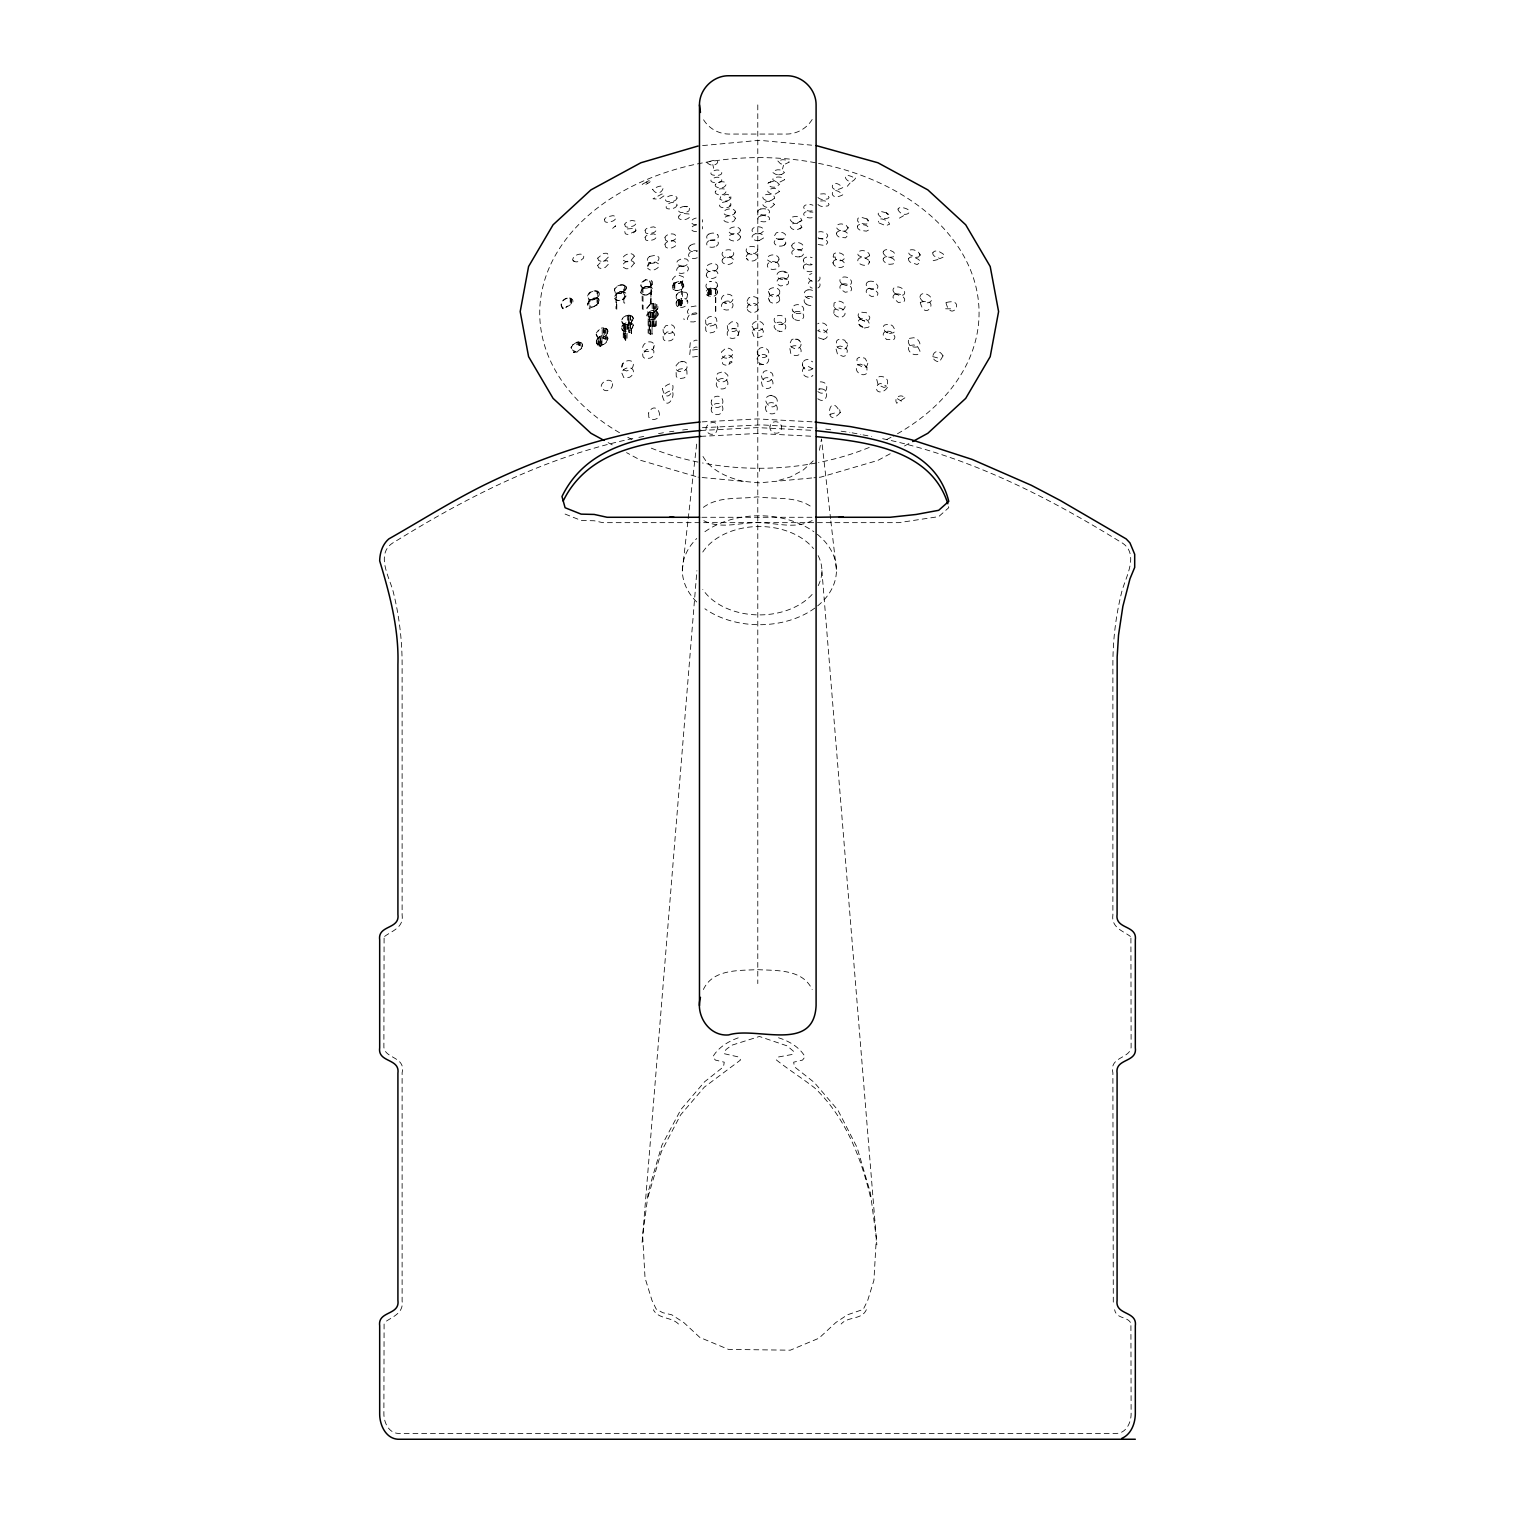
<?xml version="1.0" encoding="UTF-8"?>
<svg xmlns="http://www.w3.org/2000/svg" width="1515" height="1515" viewBox="0 0 1515 1515"><rect width="100%" height="100%" fill="white"/><g stroke="black" fill="none" stroke-linecap="round" stroke-linejoin="round"><path stroke-width="0.75" stroke-dasharray="5 3.75" d="M563.125 308.814C558.278 304.875 563.41 296.58 570.227 298.114C579.753 302.678 561.345 309.155 564.754 307.583M579.412 345.231L578.238 344.89L578.238 341.973L582.423 344.17L581.571 348.071M599.126 346.178L599.012 337.826L600.186 337.94L600.186 346.499C597.668 343.526 599.94 337.485 596.077 334.417L599.258 329.588M600.413 346.575L600.186 337.94M600.413 337.959L601.834 337.731A6.723 5.094 -31.7 0 0 605.981 335.307L607.932 331.52A5.454 4.128 -31.7 0 0 606.284 328.585L604.75 328.073L604.75 338.981C600.47 337.296 607.685 323.055 599.069 329.55M616.794 309.325L616.794 300.14L615.677 299.61M626.017 315.745L623.176 317.392L621.623 321.029A5.606 4.223 -24.3 0 0 623.271 323.983L625.525 324.627L625.525 340.25C621.567 335.667 627.021 325.649 621.415 320.991M625.752 340.326L625.752 324.664L624.464 324.475L624.464 339.928M629.028 332.429L628.933 315.158L630.24 315.347L630.089 332.732L628.933 332.391L628.933 315.158L624.407 316.446M631.433 333.452L631.433 322.846L627.532 322.316L623.176 324.399M650.371 312.829L650.371 334.114L649.215 333.773L649.215 312.658L647.928 312.147M650.598 334.19L650.598 312.866L649.31 312.696L649.31 333.811M653.874 326.293L653.874 303.644L654.934 303.833L654.934 326.615L653.779 326.255L653.779 303.625L650.674 303.985M650.181 303.057C651.848 295.463 653.249 270.011 641.053 283.21A5.606 3.939 -24 0 0 641.186 286.468L643.402 287.888M681.599 303.36L681.636 282.377L680.008 281.904M623.858 302.811L623.612 284.725M570.189 302.299L570.227 298.114L568.409 298.001M597.024 302.546L597.061 290.861L593.956 290.747M621.794 367.35C620.696 359.472 636.357 357.673 632.872 366.725A6.723 5.492 -30.7 0 1 629.539 370.077L626.528 370.948L622.798 369.641L621.794 367.35L623.195 363.316M654.215 345.439L653.647 348.014A6.344 5.094 -22.8 0 1 650.314 351.082L645.863 351.632A5.606 4.488 -22.8 0 1 642.89 349.34C641.375 344.852 646.81 340.97 650.939 341.954A5.606 4.488 -22.8 0 1 653.912 344.227L653.647 348.014M747.047 301.22L748.41 298.228A5.852 4.621 -1.5 0 1 757.651 298.569A5.852 4.621 -1.5 0 1 754.735 305.538A5.852 4.621 -1.5 0 1 746.99 301.618L747.785 298.985M747.047 307.981L748.41 304.969A5.852 4.621 -1.5 0 1 757.651 305.31A5.852 4.621 -1.5 0 1 754.735 312.298A5.852 4.621 -1.5 0 1 746.99 308.378L747.785 305.727M919.946 297.3C920.211 290.198 932.142 294.573 931.517 300.292C929.149 305.992 918.904 301.144 920.078 295.652M642.114 1242.527L696.9 570.701M384.09 938.088L383.882 1047.433C385.454 1058.928 405.85 1056.637 402.119 1072.772L402.119 1300.836C403.937 1313.656 391.779 1316.914 384.583 1322.387M384.09 1324.015L383.882 1413.533C383.787 1422.112 388.446 1432.925 398.199 1433.417L1116.801 1433.417C1126.554 1432.925 1131.213 1422.112 1131.118 1413.533L1130.91 1324.015M848.154 228.008L845.616 230.943L839.802 230.507A5.719 3.447 12 0 1 836.526 227.136L837.075 225.394A6.079 3.655 12 0 1 841.904 223.955L846.146 225.318L848.154 228.008L847.832 227.061M812.892 368.334L811.851 369.262A5.606 4.867 12.9 0 1 807.59 370.077C803.045 369.679 800.356 363.202 804.484 360.456A5.606 4.867 12.9 0 1 808.745 359.661L812.684 361.896M682.337 570.227L687.943 520.99M688.208 518.641L696.995 441.263M582.177 346.708L582.404 345.363A5.265 3.977 -39 0 0 580.756 342.409L576.647 342.276L572.5 345.022M847.529 345.041L846.715 347.484A5.606 4.697 19.1 0 1 843.135 349.359L838.723 348.223A6.344 5.34 19.1 0 1 836.053 344.719L836.697 340.932A5.606 4.697 19.1 0 1 840.276 339.057L844.688 340.193L847.529 345.041L846.79 342.371M596.493 340.364L596.815 343.81L602.023 344.966A6.723 5.094 -31.7 0 0 606.17 342.541L607.117 341.33M607.515 339.985L607.742 338.716A5.473 4.147 -31.7 0 0 606.095 335.762L599.069 336.766M574.28 261.527L572.537 259.86C573.314 255.372 580.226 252.304 583.862 255.296L583.597 258.042L580.283 260.788A6.723 4.185 -28.1 0 1 575.814 261.868L573.011 260.732M779.752 292.944L779.695 293.342A5.814 4.564 4.5 0 1 775.51 296.41A5.814 4.564 4.5 0 1 769.904 294.952L768.465 290.766A5.833 4.28 1.4 0 1 775.661 287.888L777.062 288.361A5.833 4.261 2.2 0 1 779.733 291.031L779.752 292.944L779.827 291.6M779.752 299.705L779.695 300.103A5.814 4.564 4.5 0 1 775.51 303.17A5.814 4.564 4.5 0 1 769.904 301.712L768.465 297.489A5.833 4.28 1.4 0 1 775.661 294.611A5.833 4.28 1.9 0 1 779.164 296.694L779.752 299.705L778.691 298.209L779.695 297.66M819.407 450.277L821.528 438.914L830.58 518.641M717.182 286.146L717.409 284.99A5.852 4.299 -9.9 0 0 715.875 282.15L710.137 281.354M717.182 292.906L717.409 291.751A5.852 4.299 -9.9 0 0 715.875 288.911M832.966 262.701L833.78 260.826A6.06 3.844 14.5 0 1 840.37 260.031L841.772 260.618A5.738 3.636 14.5 0 1 844.442 263.326C845.067 269.84 833.477 268.174 832.966 262.701L833.856 264.803M803.272 260.315L803.499 259.311A5.89 3.92 9 0 1 812.097 257.739M803.272 267.076L803.499 266.072A5.89 3.92 9 0 1 812.097 264.5M869.345 262.72L869.288 261.186C870.008 266.848 860.785 266.11 858.551 262.455A5.738 3.636 14.5 0 1 858.02 259.501L858.626 258.686A6.06 3.844 14.5 0 1 865.216 257.91L868.72 260.182M840.181 412.648C823.384 431.15 828.667 388.427 840.181 412.648L839.689 409.713M920.154 255.107L918.374 257.114L915.742 257.304L910.136 254.88A5.454 3.03 24.4 0 1 908.489 251.982L910.25 249.975A6.723 3.731 24.4 0 1 914.397 250.07L918.488 252.21L920.154 255.107L919.397 253.175M802.723 362.54L802.42 365.229M782.516 168.979L783.52 165.249M728.961 357.635L731.063 356.48A6.06 5.075 -2.9 0 0 732.067 350.419L731.177 349.416A5.719 4.753 -8.2 0 0 725.552 348.393L721.386 352.086L722.807 356.896A5.606 4.848 -12.9 0 0 726.916 358.146L729.927 357.218M728.961 364.642L729.7 362.028L732.597 361.081A6.06 5.094 -2.9 0 0 732.086 357.275L731.177 356.271A5.719 4.753 -8.2 0 0 725.552 355.249L721.386 358.941L722.807 363.903A5.606 4.848 -12.9 0 0 726.916 365.153L732.029 362.237M648.041 1196.926L661.449 1151.438L680.614 1114.889L704.342 1087.126L740.513 1060.027L739.112 1057.091L724.113 1053.682L725.969 1049.573L731.669 1045.255L759.394 1036.468L787.137 1045.88L793.424 1051.202L792.743 1054.364L777.858 1057.091L776.456 1060.027C788.539 1069.628 802.041 1078.15 814.464 1087.751C845.711 1117.294 861.334 1158.142 870.917 1199.123M683.985 286.07L681.92 289.043A6.079 4.318 -17.2 0 1 676.163 290.596L673.418 289.535A5.719 4.072 -17.2 0 1 672.49 285.502L674.251 283.457A6.079 4.318 -17.2 0 1 678.531 281.885C682.356 279.29 685.329 289.195 683.549 283.778M737.9 335.648L739.49 330.535C735.021 326.52 724.454 329.153 727.787 336.16A5.738 4.753 -8.2 0 0 734.302 338.167A5.946 4.924 -8.2 0 0 737.9 335.648L738.695 333.186L737.104 329.834A5.795 4.545 -4.5 0 0 732.938 328.509L732.711 328.547M734.794 213.369L735.362 211.664A6.079 3.371 -5.5 0 0 733.355 209.525L730.647 208.937A5.719 3.163 -5.5 0 0 725.136 210.339L723.829 211.967A6.079 3.371 -5.5 0 0 725.742 214.96L728.469 215.547A5.719 3.163 -5.5 0 0 733.961 214.145L735.343 211.948M785.528 243.782L784.372 245.051L785.793 243.12M702.619 222.042L702.619 219.713M702.619 228.898L702.619 226.568M578.351 344.928L578.351 341.973L576.836 342.295A7.234 5.454 -39 0 0 572.708 345.041L571.117 347.92L573.579 352.37L576.003 351.991M801.871 220.451L797.004 223.122A5.795 3.579 3.5 0 1 791.55 221.645L790.319 219.978A6.079 3.371 5.5 0 1 792.383 217.005L795.129 216.456A5.719 3.163 5.5 0 1 800.583 217.952L801.871 220.451L797.666 223.008M801.871 227.307L797.004 229.939A5.719 3.163 5.5 0 1 791.55 228.462L790.319 226.833A6.079 3.371 5.5 0 1 792.383 223.86L795.129 223.311A5.719 3.163 5.5 0 1 800.583 224.807L801.871 227.307L799.333 229.523M570.985 347.674L571.553 346.329M596.304 333.13L598.046 330.649M596.304 340.345L600.679 335.97M607.723 332.808L606.17 335.326A6.723 5.094 -31.7 0 1 602.023 337.75L601.682 346.689L601.834 337.731M621.832 319.798L622.438 318.567M626.017 322.752L622.248 325.536L621.623 328.035A5.606 4.223 -24.3 0 0 623.271 330.971L627.361 331.558A6.344 4.791 -24.3 0 0 631.509 329.418M621.832 326.804L622.438 325.573M632.853 320.025L631.319 322.373M632.266 328.263L632.853 327.032M646.678 307.999L650.863 304.042M646.678 315.006L650.863 310.973M657.112 316.54L657.718 315.385A5.738 4.28 -17 0 0 656.279 311.257L652.378 310.537M676.163 295.595L676.769 294.44A6.06 4.545 -17 0 1 680.349 291.903L685.954 292.338A5.738 4.28 -17 0 1 687.393 296.448L686.787 297.603M676.959 301.352L676.372 302.508A5.738 4.28 -17 0 0 677.792 306.636L681.901 307.412A6.079 4.545 -17 0 0 686.996 304.515L687.583 303.36A5.738 4.299 -17 0 0 687.071 300.046L686.787 304.458M384.583 936.44C391.779 930.968 403.937 927.729 402.119 914.89L402.119 664.309C402.1 639.425 399.07 614.541 392.877 590.433C388.389 575.283 375.057 552.104 394.809 541.764C469.025 495.708 548.354 455.882 634.501 438.176M697.26 257.758A5.852 3.901 -9 0 1 689.363 256.887L688.757 256.073A5.738 3.636 -14.5 0 1 691.56 251.433L692.98 250.884A5.909 3.825 -7.6 0 1 697.392 250.998A5.852 3.901 -9 0 1 688.814 249.236L690.348 245.354L692.98 244.142A5.909 3.844 -7.6 0 1 697.411 244.237M730.912 205.226L729.738 206.513A5.719 3.163 -5.5 0 1 724.246 207.934L721.519 207.385A6.344 3.087 -7.3 0 1 719.511 205.529L720.913 203.256A5.606 2.727 -7.3 0 1 724.909 201.912C727.03 200.453 733.885 204.317 729.7 205.339L730.116 206.173M943.069 355.779L939.433 361.971C926.157 360.078 936.194 344 942.993 355.911M598.103 303.644L599.126 300.121M625.941 296.41L622.892 299.459A6.344 4.469 -24 0 1 618.423 300.5L616.794 300.14L618.12 300.387A6.344 4.469 -24 0 0 622.589 299.326M866.353 1309.717C861.846 1320.152 847.927 1316.175 841.147 1324.015M573.787 352.332L574.545 351.177L576.685 352.162A7.234 5.454 -39 0 0 580.832 349.416M635.864 230.753L628.782 234.352A6.723 3.333 -19.8 0 1 625.278 233.651L624.748 231.397A5.454 2.708 -19.8 0 1 627.513 228.916L635.448 228.329L635.978 230.583L633.592 232.837M651.961 284.422L650.2 286.468A6.079 4.318 -17.2 0 1 644.443 288.02L644.746 288.153A6.079 4.318 -17.2 0 0 650.484 286.619L652.264 284.574A5.719 4.072 -17.2 0 0 651.317 280.521L645.863 279.839L641.356 283.324A5.606 3.939 -24 0 0 641.489 286.581M651.961 291.278L648.893 294.099M703.377 989.503C713.035 968.918 738.544 970.679 757.5 969.638C776.589 970.774 802.42 968.767 812.173 989.541M581.779 348.109L576.495 352.143M812.173 119.477C806.889 128.283 797.193 133.888 786.929 134.059L728.62 134.059C718.356 133.888 708.66 128.283 703.377 119.477M597.099 339.076L598.046 337.845M573.655 352.256L574.545 351.177L572.291 349.908M631.319 329.38L633.081 325.801A5.624 4.242 -24.3 0 0 631.433 322.846L631.622 322.884A5.606 4.223 -24.3 0 1 633.27 325.839M847.302 186.307L850.048 183.031M656.165 310.745L657.718 308.53A5.738 4.28 -17 0 0 656.279 304.401L655.086 303.852M625.013 285.369L619.256 284.896L614.749 288.57A5.606 3.939 -24 0 0 614.882 291.827C617.931 295.065 623.801 292.849 625.638 289.289A5.606 3.939 -24 0 0 625.506 286.032M643.118 288.153L641.356 290.331A5.606 3.939 -24 0 0 641.489 293.588M612.647 228.367L615.658 225.773A5.454 2.708 -19.8 0 1 612.893 228.254M730.116 199.317L729.738 199.658A5.719 3.163 -5.5 0 1 724.246 201.078L719.833 199.26L720.913 196.249A5.606 2.727 -7.3 0 1 724.909 194.905C729.605 191.704 733.336 201.931 729.094 197.215L731.063 197.045M674.554 283.589L672.793 285.634A5.719 4.072 -17.2 0 0 673.721 289.687L673.721 282.832A5.719 4.072 -17.2 0 1 672.774 278.779L674.554 276.734A6.079 4.318 -17.2 0 1 678.815 275.162L683.265 276.866A5.795 4.128 -10.8 0 1 682.659 281.089L681.92 282.188A6.079 4.318 -17.2 0 1 676.163 283.741L673.721 282.832M682.678 281.089L681.617 282.055A6.079 4.318 -17.2 0 1 675.879 283.608M860.16 319.135L864.535 321.029L868.36 320.233A5.606 4.223 24.3 0 0 869.761 317.165L866.485 312.715L860.672 312.109A5.719 4.28 17 0 0 858.134 315.764L860.16 319.135L864.535 321.029M864.005 364.755L866.902 367.179L860.596 364.13A5.606 4.697 19.1 0 0 857.017 366.005C854.327 370.096 859.194 375.095 863.455 374.754A5.454 4.715 26.8 0 0 867.034 372.879L866.902 367.179M887.392 387.386C883.586 393.957 873.682 393.54 877.337 385.416A5.454 4.715 26.8 0 1 880.916 383.541L886.521 386.173M813.214 460.882L803.329 469.972L790.47 476.96L775.472 481.353M904.872 397.82L896.691 403.255C893.282 397.82 901.141 393.01 904.796 397.896M811.851 376.269L812.892 375.341M571.837 299.213L571.25 303.682L565.947 307.242M649.443 311.692L646.469 316.237A5.606 4.223 -24.3 0 0 648.117 319.192L652.226 319.76L656.355 317.639M759.64 355.192C751.8 360.286 764.242 368.997 768.181 361.668A6.079 5.094 2.9 0 0 767.745 356.688L765.454 354.946A5.719 4.791 2.9 0 0 759.64 355.192M731.593 256.717L732.635 255.921A5.833 4.015 -2.7 0 0 733.677 252.91L733.222 251.926A5.833 4.015 -2.7 0 0 729.984 249.899L728.507 249.748A5.814 3.769 -7.6 0 0 722.466 252.626L722.106 253.63A5.833 3.901 -9 0 0 723.394 256.395L724.511 257.058A5.833 4.015 -2.7 0 0 731.575 256.736M716.197 246.15L717.239 245.392A5.833 3.674 -5.7 0 0 718.261 242.57L717.826 241.68A5.833 3.674 -5.7 0 0 708.887 240.847M597.346 304.875L592.782 306.92M708.812 234.067L707.77 234.825A5.871 3.806 -7.6 0 0 707.997 239.446A5.871 3.806 -7.6 0 0 714.891 239.995L717.239 238.631A5.833 3.674 -5.7 0 0 718.261 235.81L717.826 234.92M708.812 240.828L707.77 241.586A5.871 3.788 -7.6 0 0 708.509 246.528A5.871 3.788 -7.6 0 0 716.178 246.15M677.716 300.254L678.928 299.383M679.137 299.44C671.846 301.712 680.292 314.154 677.792 299.781A5.738 4.28 -17 0 1 676.372 295.652L676.959 294.497A6.06 4.545 -17 0 1 680.538 291.959M817.986 281.184L819.028 280.464A5.852 4.166 10.3 0 0 817.683 274.518M817.986 287.945L819.028 287.225A5.852 4.166 10.3 0 0 817.683 281.279M679.174 362.218L676.126 365.475L676.258 369.376A5.606 4.715 -19.1 0 0 679.496 371.648L683.966 370.929A6.344 5.321 -19.1 0 0 687.015 367.69L686.882 363.789A5.606 4.715 -19.1 0 0 683.644 361.517L679.174 362.218L682.148 361.403M703.377 507.355C718.849 495.822 739.623 499.42 757.5 496.825C775.547 499.477 796.549 495.765 812.173 507.392M618.101 292.66L615.033 295.709A5.606 3.939 -24 0 0 615.166 298.947M622.589 299.326L625.638 296.296A5.606 3.939 -24 0 0 625.506 293.039L623.612 291.732M784.221 245.146L783.672 245.487A5.852 3.617 3.5 0 1 774.676 243.839A5.852 3.617 3.5 0 1 779.051 238.934A5.852 3.617 3.5 0 1 785.812 243.12M768.654 182.728L772.233 181.497A5.606 2.651 2.5 0 1 776.646 181.952L779.486 184.527L775.093 187.159A5.606 2.651 2.5 0 1 770.68 186.724L768.01 184.887A6.344 2.992 2.5 0 1 768.654 182.728L770.813 181.743M899.418 218.122L903.584 215.717M646.469 181.989L642.152 184.357C647.075 186.629 656.961 175.91 646.469 181.989L648.496 184.546M621.131 292.963L623.877 291.467M890.195 453.743L877.924 460.39L820.751 477.13L813.934 477.774M904.512 445.959L910.648 442.626M696.427 313.946L690.613 314.987A5.719 4.469 -15.5 0 1 687.318 311.522L689.855 307.034L695.669 305.973A5.719 4.469 -15.5 0 1 696.957 306.503M855.615 178.031C848.722 189.735 836.356 167.502 855.918 178.713M649.784 304.515L646.469 309.23A5.606 4.223 -24.3 0 0 648.117 312.185L648.117 333.148M653.533 312.279L655.143 311.654M717.239 285.918L717.39 286.202A5.909 4.469 -8.8 0 1 711.69 289.838L707.391 288.797M717.239 292.679L717.39 292.963A5.909 4.469 -8.8 0 1 711.69 296.599L707.391 295.558M592.725 291.316C589.183 292.092 585.358 298.228 590.244 299.8M594.297 299.25C607.061 293.493 589.884 285.407 587.555 296.41A5.416 3.75 -30.6 0 0 588.862 299.231L589.165 308.549M594.297 306.466L599.107 302.546L598.69 299.175M812.173 520.516C795.394 529.682 775.358 522.58 757.5 522.599C739.812 522.599 719.985 529.549 703.377 520.459M650.787 262.758L647.89 265.106L647.606 268.06L648.609 262.682L655.673 262.095L658.646 263.894A5.719 3.844 -16.3 0 1 657.567 268.004L655.067 269.537A6.079 4.091 -16.3 0 1 649.329 269.651L647.644 268.193M783.653 323.718L779.392 324.589A5.852 4.621 1.5 0 1 774.657 321.805L774.222 320.65A5.89 4.659 1.5 0 1 776.286 316.332L777.574 315.726A5.871 4.602 4.5 0 1 784.922 317.771A5.871 4.602 4.5 0 1 783.634 323.699M619.559 292.016L614.749 295.577A5.606 3.939 -24 0 0 614.882 298.834L615.98 299.724L615.999 308.795M644.121 287.168L645.257 286.676L641.053 290.217A5.606 3.939 -24 0 0 641.186 293.474L644.746 295.141M760.871 208.843L758.712 209.998A6.079 3.295 -1.9 0 0 758.636 213.255L759.545 213.918A5.738 3.125 1.9 0 0 766.571 214.619L769.336 212.725A6.06 3.295 1.9 0 0 768.806 210.244L767.897 209.562M760.871 215.698L758.712 216.853A6.079 3.295 -1.9 0 0 758.636 220.111L759.545 220.773A5.738 3.125 1.9 0 0 766.571 221.474L769.336 219.58A6.06 3.295 1.9 0 0 768.806 217.1L767.897 216.418M697.43 349.321L692.961 350.022A5.606 4.715 -19.1 0 1 689.723 347.749L690.31 342.617L695.612 340.155A5.719 4.621 -12.6 0 1 697.108 340.307M697.43 356.328L692.961 357.029A5.606 4.715 -19.1 0 1 689.723 354.756L690.31 349.586L695.612 347.011A5.719 4.621 -12.6 0 1 697.108 347.162M567.405 298.171C563.94 298.947 558.675 303.833 562.311 307.109L562.33 308.284M645.295 286.903L647.397 286.43M647.454 294.649L652.264 291.429A5.719 4.072 -17.2 0 0 651.317 287.377L648.572 286.335M738.203 1037.851C728.45 1041.278 718.072 1047.566 712.902 1056.769L715.326 1060.045L724.246 1062.185L723.488 1066.806L704.57 1081.805L680.936 1109.472L661.885 1145.283L648.553 1190.563L642.663 1235.956L645.03 1277.921L651.999 1300.438L656.128 1308.941L662.68 1312.672L671.789 1314.812L683.738 1322.5L699.854 1337.442L728.507 1349.41L790.3 1350.187L818.952 1338.218L835.882 1322.5L847.453 1314.812L863.266 1309.396L867.697 1300.438L873.928 1280.27L876.314 1238.247L870.405 1192.778L857.054 1147.423L837.89 1110.116L814.237 1082.43L794.428 1066.806L793.671 1062.185L802.59 1060.045L805.033 1056.769C799.674 1047.187 788.785 1040.919 778.521 1037.775M600.982 335.762L602.194 335.421M769.696 294.743L768.351 291.372M781.437 324.494L782.876 324.059M834.443 413.065L830.239 414.296L833.439 412.989M812.154 210.831L810.468 211.058A5.719 3.163 5.5 0 1 805.014 209.562L803.783 207.934A6.079 3.371 5.5 0 1 805.847 204.961L808.593 204.43A5.719 3.163 5.5 0 1 812.949 205.264M812.154 217.687L810.468 217.914A5.719 3.163 5.5 0 1 805.014 216.418L803.783 214.789A6.079 3.371 5.5 0 1 805.847 211.816L812.949 212.138M650.674 310.935L652.075 310.613M650.522 312.847L653.722 312.317M781.532 174.566L784.505 172.54L781.664 170.267A5.454 2.159 3 0 0 777.252 169.832L773.673 170.835A6.723 2.67 3 0 0 773.029 172.691L775.699 174.32L781.532 174.566L778.596 174.774M759.28 240.487A5.852 3.579 -1.2 0 1 752.065 237.514A5.852 3.579 -1.2 0 1 757.917 233.443L760.682 233.424L763.446 231.284A5.89 3.598 1.2 0 0 760.833 227.174L757.917 226.682A5.852 3.579 -1.2 0 0 752.065 230.772A5.852 3.579 -1.2 0 0 759.28 233.746M759.28 240.506L763.446 238.044A5.89 3.598 1.2 0 0 760.833 233.935L759.394 233.556M799.522 256.849L800.867 256.508A5.833 3.769 7.6 0 0 803.101 252.266A5.833 3.769 7.6 0 0 797.155 249.274L795.678 249.426A5.909 3.731 5.7 0 0 791.872 252.02L791.777 252.986A5.833 3.769 7.6 0 0 799.598 256.83M933.164 260.713L938.24 259.463M619.256 291.903L621.074 291.656M645.92 294.952L647.738 294.781M680.86 291.789L682.053 291.6M680.86 298.644L681.845 298.436M780.755 271.412L780.339 271.488A5.814 4.185 3.2 0 0 777.309 273.742L776.93 274.802A5.833 4.223 2.8 0 0 785.13 279.271L787.478 277.946A5.814 4.185 3.2 0 0 787.705 273.306A5.814 4.185 3.2 0 0 781.797 271.223L780.755 271.412L787.251 272.833M780.755 278.116L780.339 278.192A5.814 4.185 3.2 0 0 777.309 280.445L776.93 281.506A5.833 4.223 2.8 0 0 780.68 285.975L787.478 284.668A5.814 4.185 3.2 0 0 787.705 280.01A5.814 4.185 3.2 0 0 781.797 277.927L780.755 278.116L787.251 279.555M638.875 437.362L645.428 436.112M658.533 433.65L665.104 432.4M645.579 286.562L650.219 286.789M710.137 288.115L715.951 288.873A5.795 4.261 -9.9 0 1 717.409 291.751M771.021 395.32C757.803 397.403 773.067 414.94 777.176 402.365A6.723 6.155 7 0 0 776.267 398.009L771.021 395.32L775.244 396.854M779.392 239.389L783.672 238.726L785.793 236.359A5.814 3.598 3.5 0 0 779.051 232.155L776.305 232.837L774.222 236.17A5.795 3.598 3.5 0 0 779.392 239.389M684.894 206.343L683.379 206.551A5.606 2.879 -11.9 0 0 679.572 208.312L678.55 210.774A6.344 3.257 -11.9 0 0 680.898 212.498L685.253 212.479A5.606 2.879 -11.9 0 0 689.041 210.737L689.628 207.536L684.894 206.343L687.715 206.532M669.478 431.813L673.872 431.207M682.659 430.014L689.249 429.124M625.752 324.664L627.361 324.551A6.344 4.791 -24.3 0 0 631.509 322.411L633.081 318.794A5.624 4.242 -24.3 0 0 631.433 315.84L630.24 315.347M591.305 299.856C595.471 300.576 602.459 294.724 597.876 291.221M593.066 299.818L589.96 299.705L589.96 309.079M591.305 307.072L593.066 307.015M763.352 364.395L759.394 364.793L759.394 363.278M833.326 257.19L835.22 257.001C834.538 262.417 845.824 261.792 844.442 256.471A5.738 3.636 14.5 0 0 841.772 253.763L840.37 253.175A6.06 3.844 14.5 0 0 833.78 253.971L833.136 256.868L835.693 259.501M702.581 145.591L759.394 140.308L811.661 145.175M579.412 342.011L579.639 345.306L579.753 342.03M777.176 330.724L780.907 331.444A5.719 4.734 8.2 0 0 784.694 329.683L785.433 328.604A5.871 4.602 4.5 0 0 783.975 323.566A5.871 4.602 4.5 0 0 777.574 322.468L776.286 323.093A5.89 4.659 1.5 0 0 774.222 327.41L776.57 330.459L779.581 331.406M811.699 477.983L759.394 482.849L698.036 477.13M628.687 315.158L628.687 332.353M808.044 289.876L809.521 289.763A5.909 4.356 9.9 0 1 812.495 290.426M808.044 296.637L809.521 296.523A5.909 4.356 9.9 0 1 812.495 297.186M702.127 421.871L757.5 418.916L812.873 421.871M702.43 427.685L761.704 424.882L816.983 428.063M700.839 430.468L757.5 427.609L811.832 430.298M700.839 436.358L757.5 433.479L814.161 436.358M687.621 294.194L686.977 297.66A6.079 4.545 -17 0 1 681.901 300.538L676.694 298.928M682.962 266.432L677.035 264.576A5.719 3.844 -16.3 0 1 678.114 260.466L682.11 258.497L686.333 259.008A5.833 4.015 -10 0 1 688.075 263.212A5.833 4.015 -10 0 1 682.962 266.432M622.551 284.593L618.101 285.653L615.033 288.702A5.606 3.939 -24 0 0 615.166 291.94L615.98 299.724M620.79 291.543L622.551 291.6M646.223 295.084L643.099 294.781M823.213 339.341L817.608 337.504M864.383 328.035L868.36 327.24A5.606 4.223 24.3 0 0 869.761 324.172L867.754 320.631A6.344 4.791 24.3 0 0 863.531 318.68L862.016 318.623A5.738 4.299 17 0 0 858.134 322.619L860.141 326.142L864.383 328.035L858.721 324.248M701.899 517.278L813.366 517.278M945.625 308.776L951.003 308.833M795.148 339.227C799.219 338.318 803.045 343.716 800.053 346.954A5.719 4.734 8.2 0 1 794.731 348.677L791.36 347.068L789.561 344.246L791.625 339.758A5.719 4.734 8.2 0 1 795.905 338.924L797.382 339.303M889.475 333.546L893.452 332.751A5.606 4.223 24.3 0 0 894.854 329.683L892.846 326.142A6.344 4.791 24.3 0 0 888.604 324.191L884.627 324.986A5.606 4.223 24.3 0 0 883.226 328.054L885.233 331.596L889.475 333.546L886.502 332.505M696.578 224.807L695.101 224.731A6.079 3.485 -9 0 1 691.408 222.421L691.711 220.622A5.719 3.276 -9 0 1 696.218 218.046M696.578 231.662L695.101 231.587A6.079 3.485 -9 0 1 691.408 229.276L691.711 227.477A5.719 3.276 -9 0 1 696.218 224.902M607.742 331.501A5.473 4.147 -31.7 0 0 606.095 328.547L602.194 328.206L602.194 338.527M820.335 388.882C831.015 388.238 826.792 405.717 817.854 398.767M598.179 298.531C593.444 295.292 583.54 303.682 590.244 307.015M589.96 306.92L591.589 307.185M726.689 303.322L723.867 302.64L726.689 303.322A5.852 4.526 -7 0 0 732.843 297.148A5.852 4.526 -7 0 0 723.545 295.425L722.541 296.372A5.852 4.526 -7 0 0 723.848 302.583M825.751 429.124L832.341 430.014M841.128 431.207L849.896 432.4M603.595 327.979L603.69 338.678M643.099 287.774L644.348 288.058M622.267 291.486L623.896 291.846M680.046 300.519L680.046 307.375M852.093 432.817L860.823 434.464M863.02 434.881L871.75 436.528M652.018 312.715L652.018 334.323L652.226 312.753M627.324 315.272L627.532 332.277M882.677 438.706C968.028 456.469 1046.581 496.163 1120.191 541.764C1139.943 552.104 1126.611 575.283 1122.123 590.433C1115.93 614.541 1112.9 639.425 1112.881 664.309L1112.881 914.89C1111.063 927.729 1123.221 930.968 1130.417 936.44M655.181 303.89L655.275 326.729M652.17 303.644L652.378 326.142M656.279 311.276L656.468 311.314A5.738 4.28 -17 0 1 657.908 315.442L656.165 317.582A6.344 4.791 -24.3 0 1 652.018 319.722M932.71 356.612L937.747 357.957M743.316 481.353C727.541 477.68 710.554 470.464 702.468 455.579M695.84 476.486L640.864 460.39L626.547 452.625M573.768 352.427L574.829 352.446M683.454 318.945L684.61 319.286M623.271 330.971L621.415 327.998M714.569 270.446L715.837 270.92A5.814 4.015 -10 0 1 717.769 274.575L717.296 275.654A5.89 4.185 -10.3 0 1 711.709 278.514A5.89 4.185 -10.3 0 1 706.52 276.166L706.217 275.143M597.061 298.076L590.964 299.156L587.555 303.625A5.416 3.75 -30.6 0 0 588.862 306.447L589.146 306.56M598.842 337.769L598.842 346.064M565.095 514.058L581.154 520.459L594.202 520.762L602.781 522.656L898.868 522.656L938.694 516.634L948.769 507.676L948.39 505.953M886.445 212.858L881.995 211.721A6.723 3.333 19.8 0 0 878.662 212.554L878.094 214.032C879.723 217.933 886.54 220.186 889.646 216.967L886.445 212.858L888.737 214.429M642 287.244L642.322 309.06M624.71 292.262L625.809 293.153M616.794 293.134L618.423 293.493A6.344 4.469 -24 0 0 622.892 292.452L625.941 289.403A5.606 3.939 -24 0 0 625.809 286.146L624.71 285.256M684.761 298.625L686.162 299.231M709.853 289.687L709.853 296.448M674.819 283.419L674.819 290.274M818.138 244.521L825.221 245.563L827.758 242.646A5.719 3.447 12 0 0 824.482 239.275L821.509 238.575A6.079 3.655 12 0 0 818.668 238.84M842.321 284.214L846.658 285.615L850.445 284.479A5.719 4.072 17.2 0 0 851.032 280.351L849.139 278.362A6.079 4.318 17.2 0 0 843.325 277.056L840.995 278.097A5.719 4.072 17.2 0 0 840.408 282.226L842.321 284.214L840.408 282.226M608.14 442.626L612.23 444.861M866.921 218.917L861.202 217.308A6.344 3.503 16.1 0 0 857.869 218.444L857.623 220.963A5.606 3.087 16.1 0 0 860.577 223.406L866.41 224.144L868.853 222.421L866.921 218.917L868.625 220.641M806.15 304.06L807.419 304.799A5.833 4.412 8.8 0 0 811.889 305.31M858.702 317.355L860.766 318.567M897.353 398.71L901.425 401.191M708.49 296.107L708.49 289.346M817.854 391.552C825.637 398.123 831.28 383.162 821.85 381.95A5.606 4.867 12.9 0 0 817.589 382.765M678.474 1324.015C671.448 1316.724 658.324 1319.319 653.344 1309.717M794.996 312.885L792.894 311.086A5.852 4.507 7 0 1 797.06 304.629A5.852 4.507 7 0 1 803.689 310.291A5.852 4.507 7 0 1 794.977 312.904L792.894 311.086M879.098 222.989L885.839 225.697L889.646 224.182L887.714 220.811L881.995 218.936A6.723 3.333 19.8 0 0 878.662 219.77L878.416 222.099M747.766 253.157L746.289 251.395A5.833 3.958 -1.3 0 1 750.512 246.528L752.027 246.396A5.833 3.958 -0.4 0 1 757.557 251.395L753.372 254.179A5.833 3.958 -1.3 0 1 747.766 253.157L746.384 251.547M747.766 259.879L746.384 258.27L747.766 259.879A5.833 3.958 -1.3 0 0 754.792 260.485L757.557 258.099A5.833 3.939 -0.4 0 0 752.027 253.1L750.512 253.232A5.833 3.958 -1.3 0 0 746.289 258.099M817.949 197.461L818.744 198.181A5.606 2.727 7.3 0 0 822.683 199.582L827.985 198.863L829.065 197.499L827.777 195.17A5.606 2.727 7.3 0 0 823.857 193.768L819.577 194.072A6.344 3.087 7.3 0 0 817.816 195.17M817.949 204.449L818.744 205.188A5.606 2.727 7.3 0 0 822.683 206.57L827.985 205.87L829.065 204.506L827.777 202.177A5.606 2.727 7.3 0 0 823.857 200.775L819.577 201.078A6.344 3.087 7.3 0 0 817.816 202.177M894.361 293.077L899.796 295.766L903.603 294.857A5.606 3.939 24 0 0 904.625 291.884L902.277 288.589A6.344 4.469 24 0 0 897.941 286.903L894.134 287.812A5.606 3.939 24 0 0 893.111 290.785L894.361 293.077L893.111 290.785M597.876 298.436L598.974 299.269M812.684 368.903L808.745 366.649A5.606 4.867 12.9 0 0 804.484 367.463C800.261 370.19 803.083 376.686 807.59 377.084A5.606 4.867 12.9 0 0 811.851 376.269M682.451 282.813L683.738 285.729L681.617 288.911A6.079 4.318 -17.2 0 1 675.879 290.463M798.727 339.985L800.64 342.087M654.215 312.071L657.908 308.587A5.738 4.28 -17 0 0 656.468 304.458L656.279 327.316M1130.417 1322.387C1126.687 1316.421 1116.138 1318.732 1114.623 1309.717M768.351 298.076L769.374 300.917M833.837 306.503L834.102 302.981L838.912 301.144A6.079 4.545 17 0 1 844.177 303.833C847.434 307.621 842.018 311.768 838.25 310.083A6.079 4.753 15.5 0 1 833.837 306.503M833.837 313.359L834.102 309.836L838.912 307.999A6.079 4.545 17 0 1 844.177 310.689C847.434 314.476 842.018 318.623 838.25 316.938A6.079 4.753 15.5 0 1 833.837 313.359M712.789 164.548L713.66 168.298M688.586 248.252L688.605 248.403A5.719 3.617 -14.5 0 1 690.348 245.354M830.845 520.99L836.45 570.227M1130.91 938.088L1131.118 1047.433C1129.546 1058.928 1109.15 1056.637 1112.881 1072.772L1113.298 1305.248M821.888 570.701L876.844 1244.8M759.394 468.268L759.394 471.298M757.784 104.895L757.784 983.614M715.762 288.816L715.762 312.658M715.667 288.778L715.667 312.601M711.501 289.782L711.501 296.542M682.299 282.737L682.451 303.928M681.693 300.5L681.693 307.356M681.542 300.519L681.542 307.375M678.701 300.235L678.701 307.091M674.364 283.191L674.364 290.047M653.533 303.606L653.533 326.217M651.033 303.625L651.033 280.389L650.863 303.53M650.711 312.885L650.711 334.228M649.026 312.601L649.026 333.679M642.947 287.698L643.099 309.59M631.338 333.395L631.622 315.896A5.606 4.223 -24.3 0 1 633.27 318.832M630.335 315.366L630.429 332.846M627.172 324.513L627.021 340.439M625.865 324.683L625.865 340.364M624.559 285.18L624.71 303.379M624.161 324.399L624.161 339.815M623.271 323.983L623.271 339.265M616.624 293.058L616.624 309.23M606 328.509L606 339.644L606.284 335.8A5.454 4.128 -31.7 0 1 607.932 338.735L605.981 342.504A6.723 5.094 -31.7 0 1 601.834 344.947M604.996 328.111L605.091 339.095M603.349 327.998L603.349 338.584M600.527 337.978L600.527 346.613M597.724 291.145L597.876 303.114M597.933 345.515L597.933 337.39A5.454 4.128 -31.7 0 1 596.285 334.436M580.756 345.95L580.643 342.371L576.836 342.295L576.836 344.776M578.01 341.992L578.01 344.833M570.89 298.398L571.041 302.867M562.955 307.356L562.955 308.7M818.119 555.607A62.494 44.181 0 0 1 818.119 585.813M812.116 594.448A62.494 44.181 0 0 1 755.322 614.806A62.494 44.181 0 0 1 702.771 589.392M702.771 552.028A62.494 44.181 0 0 1 756.667 526.557A62.494 44.181 0 0 1 813.517 548.619M597.933 344.606A5.454 4.128 -31.7 0 1 596.285 341.651M710.346 288.191A5.852 4.299 -9.9 0 0 706.16 291.524A5.852 4.299 -9.9 0 0 707.581 295.633L707.6 288.854A5.852 4.299 -9.9 0 1 706.16 284.763A5.852 4.299 -9.9 0 1 710.346 281.43M823.213 339.341A5.719 4.64 12.6 0 0 827.379 336.349L827.607 335.137A6.06 4.905 12.6 0 0 823.365 330.024L821.85 329.702A5.738 4.64 12.6 0 0 817.702 330.687L821.698 332.486A5.738 4.64 12.6 0 0 827.398 329.494L827.607 328.282A6.06 4.905 12.6 0 0 823.365 323.168L821.85 322.846A5.738 4.64 12.6 0 0 817.702 323.831M776.987 262.625A5.833 4.053 3.1 0 1 778.672 264.424A5.833 4.034 1.4 0 1 778.88 266.507A5.833 4.053 3.1 0 1 776.419 269.026L772.063 269.537L768.332 267.757A5.833 3.977 2 0 1 768.275 263.326A5.833 3.977 2 0 1 774.241 261.716A5.833 4.053 1.8 0 1 776.949 262.663M812.229 281.392A5.909 4.337 9.9 0 1 808.972 278.855L808.537 277.756A5.852 4.166 10.3 0 1 811.907 273.571M818.138 237.76A5.814 3.75 7.6 0 0 822.38 238.972L826.357 238.215L827.758 235.791A5.719 3.447 12 0 0 824.482 232.42L821.509 231.719A6.079 3.655 12 0 0 818.668 231.984M817.305 534.303A77.057 54.483 0 0 1 812.078 609.996A77.057 54.483 0 0 1 704.911 608.765M696.749 601.966A77.057 54.483 0 0 1 696.749 538.507M704.911 531.708A77.057 54.483 0 0 1 813.877 531.708M696.957 313.359A5.719 4.469 -15.5 0 0 695.669 312.829L689.855 313.889L687.318 318.377A5.719 4.469 -15.5 0 0 690.613 321.843L693.567 321.938A6.079 4.753 -15.5 0 0 696.427 320.801M708.887 234.086A5.833 3.674 -5.7 0 1 717.845 234.958M760.814 209.089A5.738 3.125 1.9 0 1 767.84 209.79M811.945 264.689A5.833 4.015 10 0 1 810.544 264.936L809.029 264.936A5.833 4.015 10 0 1 803.367 260.315M760.814 215.944A5.738 3.125 1.9 0 1 767.84 216.645M806.169 304.06A5.833 4.412 8.8 0 1 804.238 299.743A5.833 4.412 8.8 0 1 808.025 296.618M808.025 289.857A5.833 4.412 8.8 0 0 804.238 292.982A5.833 4.412 8.8 0 0 806.169 297.3L807.419 298.038A5.833 4.412 8.8 0 0 811.889 298.55M811.945 271.45A5.833 4.015 10 0 1 810.544 271.696L809.029 271.696A5.833 4.015 10 0 1 803.367 267.076M811.907 280.332A5.852 4.166 10.3 0 0 808.555 284.517L808.972 285.615A5.909 4.337 9.9 0 0 812.229 288.153M674.478 283.248A6.079 4.318 -17.2 0 1 678.758 281.676M706.331 275.124A5.814 4.015 -10 0 1 714.644 270.484M818.536 163.336A219.675 155.344 0 0 1 975.073 283.457A219.675 155.344 0 0 1 893.13 436.168M891.028 437.305A219.675 155.344 0 0 1 886.786 439.483M869.231 447.455A219.675 155.344 0 0 1 818.536 462.53M816.244 462.984A219.675 155.344 0 0 1 702.543 462.984M697.961 462.075A219.675 155.344 0 0 1 649.556 447.455M632.001 439.483A219.675 155.344 0 0 1 627.759 437.305M619.502 432.703A219.675 155.344 0 0 1 564.148 241.737A219.675 155.344 0 0 1 816.244 162.9M678.89 300.311L678.89 307.166L678.985 300.33M680.292 300.576L680.292 307.431L680.386 300.595M708.679 289.422L708.793 296.201L708.793 289.441M710.081 289.744L710.194 296.542L710.194 289.782M765.719 407.005C764.052 414.087 775.869 416.928 777.176 409.58A6.723 6.155 7 0 0 776.267 405.225C773.748 401.039 766.533 402.024 765.719 407.005M770.018 426.113C768.37 433.252 780.282 436.528 781.475 428.688A6.723 6.155 7 0 0 780.566 424.333C778.047 420.147 770.832 421.132 770.018 426.113M612.628 383.712C612.761 390.245 604.012 394.411 601.19 386.079C601.815 380.89 611.34 377.14 612.628 383.712M761.363 375.815L762.329 378.939L766.06 381.307A5.606 4.943 4.6 0 0 770.415 380.587L772.877 377.216A6.344 5.587 4.6 0 0 771.968 373.182L768.238 370.815A5.606 4.943 4.6 0 0 763.863 371.535L761.363 375.815M761.42 381.894L762.329 385.946L766.06 388.313A5.606 4.943 4.6 0 0 770.415 387.594L772.877 384.223A6.344 5.587 4.6 0 0 771.968 380.17L768.238 377.822A5.606 4.943 4.6 0 0 763.863 378.542L761.42 381.894M621.889 373.201L623.801 377.614L629.539 377.292A6.723 5.492 -30.7 0 0 632.872 373.94C636.262 365.721 622.476 366.119 621.889 373.201M642.682 353.866L642.89 356.347A5.606 4.488 -22.8 0 0 645.863 358.619L650.314 358.089A6.344 5.094 -22.8 0 0 653.647 355.021L653.912 351.234A5.606 4.488 -22.8 0 0 650.939 348.961L646.488 349.511L642.682 353.866M663.059 329.418L663.286 331.899A5.606 4.488 -22.8 0 0 666.259 334.19L672.073 332.827L674.611 328.263A5.719 4.469 -15.5 0 0 671.334 324.797L665.767 325.706L663.059 329.418M663.059 336.425L663.286 338.906A5.606 4.488 -22.8 0 0 666.259 341.197L670.709 340.648A6.344 5.094 -22.8 0 0 674.042 337.58L674.611 335.118A5.719 4.469 -15.5 0 0 671.334 331.652L666.865 332.069L663.059 336.425M752.084 326.198L754.072 329.759A5.719 4.791 -2.9 0 0 758.314 330.876L762.291 329.191L763.693 325.649A5.89 4.659 1.5 0 0 760.416 321.767L758.977 321.369A5.852 4.621 -1.5 0 0 752.179 325.157L752.084 326.198M752.16 331.937L754.072 336.614A5.719 4.791 -2.9 0 0 758.314 337.731L762.291 336.046L763.39 331.217A5.871 4.64 1.5 0 0 760.416 328.528L758.977 328.13A5.833 4.602 -1.5 0 0 752.633 330.762L752.16 331.937M757.197 351.575L757.424 354.15L760.379 356.991A5.719 4.791 2.9 0 0 766.211 356.745L768.181 354.813A6.079 5.094 2.9 0 0 767.745 349.832L765.454 348.09A5.719 4.791 2.9 0 0 759.64 348.336L757.197 351.575M908.413 340.193C906.652 349.795 926.006 349.151 917.939 339.966A6.723 5.094 31.7 0 0 913.715 337.731L909.72 338.318L908.413 340.193M908.413 347.408C907.788 352.351 914.284 356.404 918.545 354.055A5.454 4.128 31.7 0 0 919.946 350.969L917.939 347.181A6.723 5.094 31.7 0 0 913.715 344.947L909.72 345.534L908.413 347.408M634.349 256.13L630.448 260.959A6.344 4.128 -22.4 0 1 625.998 261.735L623.025 260.107A5.606 3.636 -22.4 0 1 623.29 257.02C625.525 253.819 632.456 251.793 634.349 256.13M634.349 263.137L630.448 267.947A6.344 4.128 -22.4 0 1 625.998 268.742L623.025 267.113A5.606 3.636 -22.4 0 1 623.29 264.027C625.525 260.826 632.456 258.8 634.349 263.137M778.899 259.406L778.88 259.785A5.833 4.053 3.1 0 1 776.419 262.322L772.063 262.834L767.651 260.107A5.833 3.977 2 0 1 769.26 255.846A5.833 3.977 2 0 1 775.68 255.353L776.949 255.94A5.833 4.015 2.7 0 1 778.956 258.743L778.899 259.406M597.705 258.137L598.633 260.523L600.906 261.205A6.723 4.185 -28.1 0 0 605.375 260.126L609.182 256.187L607.25 253.403A6.723 3.731 -24.4 0 0 603.027 253.668L597.705 258.137M597.705 265.352L598.633 267.738L600.906 268.42A6.723 4.185 -28.1 0 0 605.375 267.341L609.182 263.402L607.25 260.618L601.531 261.451L597.705 265.352M791.853 245.506L791.777 246.244A5.833 3.788 7.6 0 0 797.534 250.145A5.833 3.788 7.6 0 0 803.367 247.172A5.833 3.788 7.6 0 0 798.689 242.703L795.678 242.665A5.909 3.731 5.7 0 0 791.872 245.26L791.853 245.506M740.399 230.129L739.831 231.984A5.852 3.617 -3.5 0 1 730.382 233.253A5.852 3.617 -3.5 0 1 732.237 227.364A5.852 3.617 -3.5 0 1 740.418 230.11M740.399 236.87L740.324 237.836A5.852 3.617 -3.5 0 1 731.139 240.412A5.852 3.617 -3.5 0 1 731.764 234.276A5.852 3.617 -3.5 0 1 740.418 236.87M836.602 233.064L836.526 233.992A5.719 3.447 12 0 0 839.802 237.363L845.616 237.798L848.154 234.863A5.719 3.447 12 0 0 844.878 231.511L841.904 230.81A6.079 3.655 12 0 0 837.075 232.25L836.602 233.064M735.362 218.52L733.961 221.001A5.719 3.163 -5.5 0 1 728.469 222.402L725.742 221.815A6.079 3.371 -5.5 0 1 723.829 218.823L725.136 217.194A5.719 3.163 -5.5 0 1 730.647 215.793L733.355 216.38A6.079 3.371 -5.5 0 1 735.362 218.52M857.395 226.208L857.623 227.97A5.606 3.087 16.1 0 0 860.577 230.394L866.41 231.151L868.379 230.166L868.625 227.648A5.606 3.087 16.1 0 0 865.652 225.224L861.202 224.315A6.344 3.503 16.1 0 0 857.869 225.451L857.395 226.208M898.092 209.013L898.016 209.79C903.413 219.902 918.204 210.415 901.898 207.498A6.723 3.333 19.8 0 0 898.565 208.331L898.092 209.013M715.307 184.641L715.213 185.417A6.344 3.087 -7.3 0 0 717.22 187.273C724.037 190.947 731.537 180.891 720.591 181.8A5.587 2.727 -7.3 0 0 716.614 183.163L715.307 184.641M715.307 191.648L715.213 192.424A6.344 3.087 -7.3 0 0 717.22 194.28C724.037 197.954 731.537 187.898 720.591 188.807A5.587 2.727 -7.3 0 0 716.614 190.17L715.307 191.648M711.008 172.824L710.914 173.505A6.723 2.784 -9 0 0 712.921 175.058C728.98 177.558 720.004 164.472 711.008 172.824M711.008 180.039L710.914 180.721A6.723 2.784 -9 0 0 712.921 182.273C728.98 184.773 720.004 171.668 711.008 180.039M717.864 427.931L716.103 432.343L713.47 434.029A5.265 4.981 -10.4 0 1 709.058 433.555C699.116 427.041 716.879 415.565 717.864 427.931M706.88 162.503C715.913 171.365 725.931 154.549 706.88 162.503M711.444 400.812C709.418 407.156 719.322 410.092 722.068 404.543A6.723 6.174 -7 0 0 722.712 400.168C721.329 394.241 712.599 395.358 711.444 400.812M711.444 408.027C709.418 414.371 719.322 417.307 722.068 411.758A6.723 6.174 -7 0 0 722.712 407.365C721.329 401.456 712.599 402.573 711.444 408.027M716.462 382.727C714.625 388.957 724.322 391.268 727.086 386.23A6.344 5.587 -4.6 0 0 727.73 382.159C726.215 376.705 717.826 377.671 716.462 382.727M867.849 363.202L867.034 365.664A5.454 4.715 26.8 0 1 863.455 367.539L856.941 364.092L857.017 358.998A5.606 4.697 19.1 0 1 860.596 357.123L865.008 358.279L867.849 363.108M876.731 379.413L878.17 384.924L883.775 387.367A5.454 4.715 26.8 0 0 887.354 385.492L887.43 380.246A6.723 5.492 30.7 0 0 883.927 377.027L880.916 376.345A5.454 4.715 26.8 0 0 877.337 378.201L876.731 379.413M836.091 349.094L837.53 354.245L843.135 356.366A5.606 4.697 19.1 0 0 846.715 354.491L847.358 350.704A6.344 5.34 19.1 0 0 844.688 347.2L840.276 346.064A5.606 4.697 19.1 0 0 836.697 347.939L836.091 349.094M727.257 325.573L727.787 329.304A5.738 4.753 -8.2 0 0 734.302 331.312A5.946 4.924 -8.2 0 0 737.9 328.793L737.957 323.945A5.795 4.545 -4.5 0 0 731.442 321.938L727.257 325.573M664.971 237.419L665.521 240.071A6.06 3.844 -14.5 0 0 672.054 240.961L674.686 239.654A5.738 3.447 -12 0 0 676.447 236.908L674.8 234.56A6.06 3.636 -12 0 0 670.691 233.973L669.176 234.276A5.738 3.447 -12 0 0 664.99 237.268L664.971 237.419M664.971 244.275L665.521 246.926A6.06 3.844 -14.5 0 0 672.054 247.816L674.686 246.509A5.738 3.447 -12 0 0 676.447 243.763L674.8 241.415A6.06 3.636 -12 0 0 670.691 240.828L669.176 241.131A5.738 3.447 -12 0 0 664.99 244.123L664.971 244.275M869.345 255.865L865.065 258.478L858.551 255.599A5.738 3.636 14.5 0 1 858.02 252.645L858.626 251.831A6.06 3.844 14.5 0 1 865.216 251.054L866.618 251.623A5.719 3.636 14.5 0 1 869.477 255.334L869.345 255.865M648.647 412.951L648.78 417.326L652.34 419.655C667.073 419.276 655.256 398.786 648.647 412.951M645.068 230.28L645.598 232.742A6.344 3.503 -16.1 0 0 649.102 233.746L653.533 232.685A5.606 3.087 -16.1 0 0 656.298 230.185L655.768 227.723L653.666 226.833L647.833 227.799A5.606 3.087 -16.1 0 0 645.068 230.28M645.068 237.287L645.598 239.749A6.344 3.503 -16.1 0 0 649.102 240.734L653.533 239.692A5.606 3.087 -16.1 0 0 656.298 237.192L655.768 234.73L653.666 233.84L647.833 234.806A5.606 3.087 -16.1 0 0 645.068 237.287M662.377 388.635C668.361 412.08 682.981 370.228 662.377 388.635M662.377 395.851C668.361 419.295 682.981 377.443 662.377 395.851M883.359 251.376L883.15 252.266A5.606 3.352 19.6 0 0 884.798 255.183L886.389 256.205A5.321 3.447 22.4 0 0 889.892 257.304L893.036 256.944L894.797 254.69A5.606 3.352 19.6 0 0 893.149 251.774L889.059 249.842A6.344 3.788 19.6 0 0 884.911 250.051L883.359 251.376M883.359 258.364L883.15 259.273A5.606 3.352 19.6 0 0 884.798 262.19L886.389 263.212A5.321 3.447 22.4 0 0 889.892 264.311L893.036 263.951L894.797 261.697A5.606 3.352 19.6 0 0 893.149 258.781L889.059 256.849A6.344 3.788 19.6 0 0 884.911 257.058L883.359 258.364M604.428 219.372L604.958 221.626A6.723 3.333 -19.8 0 0 608.462 222.326L612.893 221.038A5.454 2.708 -19.8 0 0 615.658 218.558L615.128 216.304L613.026 215.622L607.193 216.872A5.454 2.708 -19.8 0 0 604.428 219.372M624.748 224.201L625.278 226.455A6.723 3.333 -19.8 0 0 628.782 227.136L633.213 226.057A5.606 3.087 -16.1 0 0 635.978 223.576A5.871 3.219 -16.1 0 0 635.486 221.152L631.944 220.433L627.513 221.701A5.454 2.708 -19.8 0 0 624.748 224.201M676.126 372.482L676.258 376.383A5.606 4.715 -19.1 0 0 679.496 378.655L683.966 377.936A6.344 5.321 -19.1 0 0 687.015 374.678L686.882 370.796A5.606 4.715 -19.1 0 0 683.644 368.524L679.174 369.224L676.126 372.482M908.697 258.345L908.489 259.198A5.454 3.03 24.4 0 0 910.136 262.095L917.162 264.557L920.154 262.322A5.454 3.03 24.4 0 0 918.488 259.406L914.397 257.285A6.723 3.731 24.4 0 0 910.25 257.19L908.697 258.345M932.975 252.399L932.748 253.251A5.454 3.03 24.4 0 0 934.395 256.168L940.02 258.573L944.413 256.584A5.265 2.689 28.8 0 0 942.766 253.668L938.656 251.339A6.723 3.731 24.4 0 0 934.509 251.263L932.975 252.399M774.468 204.449L771.495 207.195A5.738 3.125 1.9 0 1 764.469 206.476L763.56 205.775A6.06 3.295 1.9 0 1 763.03 203.313L767.215 201.362A5.606 2.651 2.5 0 1 771.627 201.817L774.468 204.449M705.668 319.968L705.801 323.642A5.719 4.621 -12.6 0 0 710.535 326.028L713.508 325.346A6.079 4.924 -12.6 0 0 716.917 321.123L716.443 318.699A5.719 4.621 -12.6 0 0 711.709 316.313L708.717 316.995L705.668 319.968M705.668 326.823L705.801 330.497A5.719 4.621 -12.6 0 0 710.535 332.883L713.508 332.202A6.079 4.924 -12.6 0 0 716.917 327.979L716.443 325.555A5.719 4.621 -12.6 0 0 711.709 323.168L708.717 323.85L705.668 326.823M789.864 348.583L790.811 353.506L794.731 355.533A5.719 4.734 8.2 0 0 800.053 353.809L801.113 351.48A6.079 5.037 8.2 0 0 798.727 346.84L795.905 345.78A5.719 4.734 8.2 0 0 790.584 347.484L789.864 348.583M779.486 191.534L775.093 194.166A5.606 2.651 2.5 0 1 770.68 193.731L768.01 191.894A6.344 2.992 2.5 0 1 768.654 189.716L772.233 188.504A5.606 2.651 2.5 0 1 776.646 188.958L779.486 191.534M722.314 259.804L722.106 260.391A5.833 3.901 -9 0 0 723.394 263.156L724.511 263.78A5.833 4.053 -3.1 0 0 731.593 263.44L732.635 262.644A5.833 4.015 -2.7 0 0 733.677 259.633L729.984 256.641A5.833 3.769 -7.6 0 0 722.447 259.368L722.314 259.804M784.505 179.755L780.111 181.97A5.454 2.159 3 0 1 775.699 181.535L773.029 179.906A6.723 2.67 3 0 1 773.673 178.05L777.252 177.047A5.454 2.159 3 0 1 781.664 177.482L784.505 179.755M920.249 302.375C925.381 323.623 941.554 296.012 920.249 302.375M945.947 302.621C951.212 324.248 967.1 296.713 945.947 302.621M677.016 198.238L675.936 199.885A5.606 2.879 -11.9 0 1 672.149 201.647L667.812 201.665A6.344 3.257 -11.9 0 1 665.464 199.942C666.07 195.492 674.327 193.787 676.959 197.423L677.016 198.238M677.016 205.245L675.936 206.892A5.606 2.879 -11.9 0 1 672.149 208.653C658.608 211.058 671.448 197.367 676.959 204.43L677.016 205.245M678.853 216.134L678.55 217.781A6.344 3.257 -11.9 0 0 680.898 219.505L685.253 219.486A5.606 2.879 -11.9 0 0 689.041 217.724L690.064 215.263L688.833 213.956L683.379 213.558A5.606 2.879 -11.9 0 0 679.572 215.319L678.853 216.134M777.877 160.988L780.49 163.734A5.454 2.159 3 0 0 784.922 164.169L789.315 162.105L786.474 160.173A5.265 1.667 3.5 0 0 782.043 159.738L777.877 160.988M717.637 268.098L717.296 268.894A5.89 4.185 -10.3 0 1 711.709 271.753A5.89 4.185 -10.3 0 1 706.52 269.405L706.217 268.382A5.852 4.034 -10 0 1 714.569 263.705L715.837 264.159A5.814 4.015 -10 0 1 717.769 267.814L717.637 268.098M652.662 189.337C660.199 201.514 671.656 177.88 652.662 189.337M663.911 195.889L659.044 199.222L653.003 198.806L662.074 193.901L663.911 195.889M842.795 187.614C827.19 195.7 830.523 174.964 842.795 187.614M842.795 194.829C827.19 202.915 830.523 182.179 842.795 194.829M774.26 198.427L771.495 200.34A5.738 3.125 1.9 0 1 764.469 199.62L763.56 198.92A6.06 3.295 1.9 0 1 764.583 195.037L767.215 194.375A5.606 2.651 2.5 0 1 771.627 194.81L773.729 195.965A6.06 3.295 1.9 0 1 774.241 198.427M727.086 379.223C724.568 383.579 716.254 382.67 716.235 377.102A6.344 5.511 -12.9 0 1 717.996 373.239L723.659 371.478L727.73 375.152A6.344 5.587 -4.6 0 1 727.086 379.223M723.583 302.224L722.541 303.133A5.852 4.526 -7 0 0 726.196 310.045A5.852 4.526 -7 0 0 732.9 304.136A5.852 4.526 -7 0 0 723.564 302.205M649.859 256.376L648.723 257.228A5.719 3.844 -16.3 0 0 647.644 261.338L649.329 262.796A6.079 4.091 -16.3 0 0 655.067 262.682L657.567 261.148A5.719 3.844 -16.3 0 0 658.646 257.039L655.673 255.24L649.859 256.376M679.25 266.47L678.114 267.322A5.719 3.844 -16.3 0 0 677.016 271.431L678.72 272.889A6.079 4.091 -16.3 0 0 682.962 273.211L684.458 272.833A5.814 4.015 -10 0 0 688.264 269.424A5.814 4.015 -10 0 0 686.352 265.769L679.25 266.47M842.037 284.309L840.995 284.953A5.719 4.072 17.2 0 0 840.408 289.081L845.143 292.262L850.445 291.334A5.719 4.072 17.2 0 0 851.032 287.206L849.139 285.218A6.079 4.318 17.2 0 0 843.325 283.911L842.037 284.309M868.36 281.676L867.3 282.32A5.719 4.072 17.2 0 0 866.713 286.449L871.447 289.63L876.768 288.854A5.606 3.939 24 0 0 877.791 285.881L875.443 282.585A6.079 4.318 17.2 0 0 869.648 281.279L868.36 281.676M868.36 288.532L867.3 289.176A5.719 4.072 17.2 0 0 866.713 293.304L871.447 296.486L876.768 295.861A5.606 3.939 24 0 0 877.791 292.887L874.098 288.778L868.36 288.532M895.176 294.232L894.134 294.819A5.606 3.939 24 0 0 893.111 297.792L898.281 302.489L903.603 301.864A5.606 3.939 24 0 0 904.625 298.891L902.277 295.595A6.344 4.469 24 0 0 897.941 293.91L895.176 294.232M885.764 331.406L884.627 331.993A5.606 4.223 24.3 0 0 883.226 335.061L886.502 339.512L893.452 339.758A5.606 4.223 24.3 0 0 894.854 336.69L892.846 333.148A6.344 4.791 24.3 0 0 888.604 331.198L885.764 331.406M818.876 389.147L819.88 388.957L818.876 389.147M793.803 318.851L792.894 317.847A5.852 4.526 7 0 1 797.572 311.37A5.852 4.526 7 0 1 803.404 317.809A5.852 4.526 7 0 1 793.784 318.851"/><path stroke-width="1.5" d="M699.476 1005.581L699.476 104.895C699.381 89.309 713.035 75.655 728.62 75.75L786.929 75.75C802.533 75.655 816.187 89.309 816.093 104.895L816.093 1005.619C813.839 1053.436 756.743 1026.128 728.62 1034.934C709.039 1036.677 695.29 1015.183 700.46 997.343M671.713 517.278L674.024 517.278M563.182 501.029C588.956 448.402 649.102 441.793 700.839 436.358M1121.801 1438.379C1131.194 1434.326 1135.171 1423.532 1135.322 1413.912L1135.322 1325.777C1137.405 1310.721 1114.983 1315.493 1117.085 1300.438L1117.085 1073.15C1114.983 1058.095 1137.405 1062.867 1135.322 1047.812L1135.322 939.83C1137.405 924.794 1114.983 929.547 1117.085 914.511L1117.161 657.018L1118.524 635.088L1122.861 606.379L1129.982 578.768L1134.697 567.405L1134.697 554.301L1129.982 542.938L1126.194 538.923L1060.367 500.537L1031.336 485.292L972.138 459.424L911.708 439.823L881.143 432.419L850.388 426.605L815.07 422.06M912.693 441.528L927.843 433.271L965.699 398.388L990.204 356.65L998.593 311.579L990.204 266.507L965.699 224.788L927.843 189.886L877.924 162.768L816.206 145.591M698.036 146.027L640.864 162.768L590.945 189.886L553.089 224.788L528.584 266.507L520.194 311.579L528.584 356.65L553.089 398.388L590.945 433.271L604.049 440.411M816.263 430.714C865.917 436.377 934.357 442.834 948.769 501.351L938.694 510.309L916.12 514.475L890.044 517.278L839.14 517.278M700.839 430.468C648.231 435.6 587.896 443.1 561.989 496.503L565.095 507.733L581.154 514.134L594.202 514.437L607.117 517.278L699.589 517.278M699.93 422.06C624.729 429.578 551.365 451.943 483.664 485.292C451.11 501.484 420.413 521.009 388.806 538.923C382.519 544.358 379.848 552.748 379.678 560.853C389.696 594.088 398.994 628.858 397.915 664.365L397.915 914.511C400.017 929.547 377.595 924.794 379.678 939.83L379.678 1047.812C377.595 1062.867 400.017 1058.095 397.915 1073.15L397.915 1300.438C400.017 1315.493 377.595 1310.721 379.678 1325.777L379.678 1413.912C379.64 1424.82 385.624 1438.455 397.915 1439.25L1135.322 1439.25M669.516 517.278L671.789 517.107M815.714 517.278L843.116 516.899M816.415 436.623C865.198 441.831 930.646 448.724 947.841 503.756M699.476 104.895L700.46 112.451"/></g></svg>
